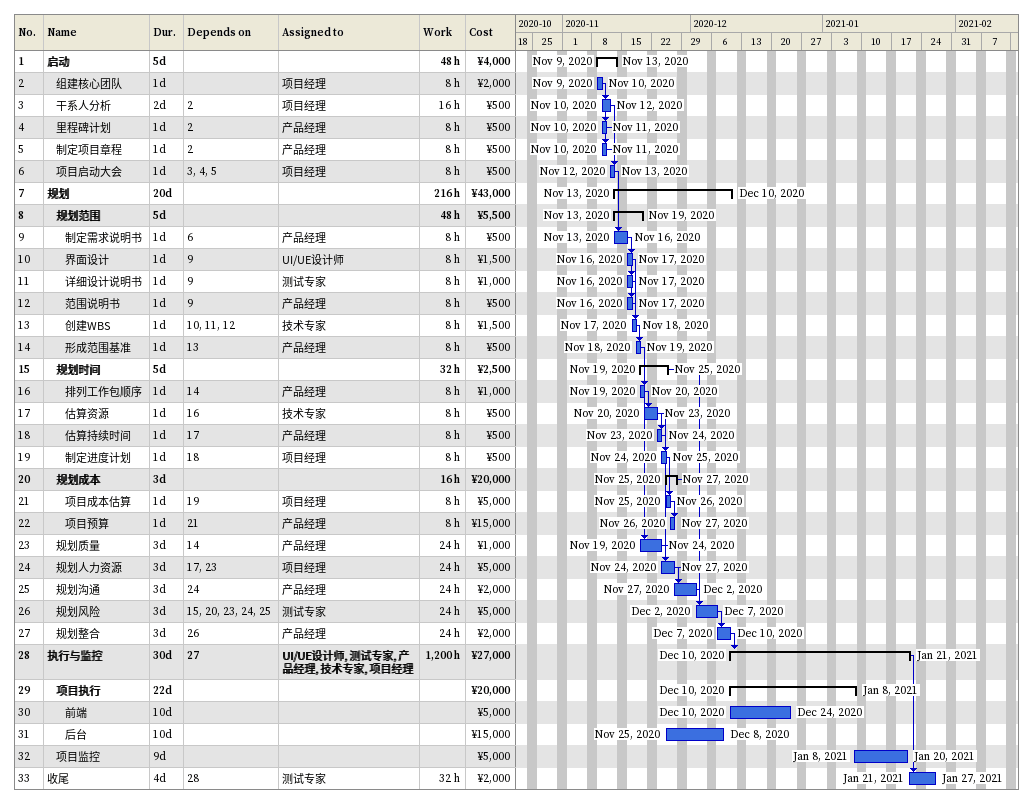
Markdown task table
| ID | Level | Task | Duration | Start | Finish | Predecessors | Resources | Work (h) | Cost (¥) |
|---|---|---|---|---|---|---|---|---|---|
| 1 | 1 | **启动** | 5d | 2020-11-09 | 2020-11-13 |  |  | 48 | 4000 |
| 2 | 2 | 组建核心团队 | 1d | 2020-11-09 | 2020-11-10 |  | 项目经理 | 8 | 2000 |
| 3 | 2 | 干系人分析 | 2d | 2020-11-10 | 2020-11-12 | 2 | 项目经理 | 16 | 500 |
| 4 | 2 | 里程碑计划 | 1d | 2020-11-10 | 2020-11-11 | 2 | 产品经理 | 8 | 500 |
| 5 | 2 | 制定项目章程 | 1d | 2020-11-10 | 2020-11-11 | 2 | 产品经理 | 8 | 500 |
| 6 | 2 | 项目启动大会 | 1d | 2020-11-12 | 2020-11-13 | 3, 4, 5 | 项目经理 | 8 | 500 |
| 7 | 1 | **规划** | 20d | 2020-11-13 | 2020-12-10 |  |  | 216 | 43000 |
| 8 | 2 | **规划范围** | 5d | 2020-11-13 | 2020-11-19 |  |  | 48 | 5500 |
| 9 | 3 | 制定需求说明书 | 1d | 2020-11-13 | 2020-11-16 | 6 | 产品经理 | 8 | 500 |
| 10 | 3 | 界面设计 | 1d | 2020-11-16 | 2020-11-17 | 9 | UI/UE设计师 | 8 | 1500 |
| 11 | 3 | 详细设计说明书 | 1d | 2020-11-16 | 2020-11-17 | 9 | 测试专家 | 8 | 1000 |
| 12 | 3 | 范围说明书 | 1d | 2020-11-16 | 2020-11-17 | 9 | 产品经理 | 8 | 500 |
| 13 | 3 | 创建WBS | 1d | 2020-11-17 | 2020-11-18 | 10, 11, 12 | 技术专家 | 8 | 1500 |
| 14 | 3 | 形成范围基准 | 1d | 2020-11-18 | 2020-11-19 | 13 | 产品经理 | 8 | 500 |
| 15 | 2 | **规划时间** | 5d | 2020-11-19 | 2020-11-25 |  |  | 32 | 2500 |
| 16 | 3 | 排列工作包顺序 | 1d | 2020-11-19 | 2020-11-20 | 14 | 产品经理 | 8 | 1000 |
| 17 | 3 | 估算资源 | 1d | 2020-11-20 | 2020-11-23 | 16 | 技术专家 | 8 | 500 |
| 18 | 3 | 估算持续时间 | 1d | 2020-11-23 | 2020-11-24 | 17 | 产品经理 | 8 | 500 |
| 19 | 3 | 制定进度计划 | 1d | 2020-11-24 | 2020-11-25 | 18 | 项目经理 | 8 | 500 |
| 20 | 2 | **规划成本** | 3d | 2020-11-25 | 2020-11-27 |  |  | 16 | 20000 |
| 21 | 3 | 项目成本估算 | 1d | 2020-11-25 | 2020-11-26 | 19 | 项目经理 | 8 | 5000 |
| 22 | 3 | 项目预算 | 1d | 2020-11-26 | 2020-11-27 | 21 | 产品经理 | 8 | 15000 |
| 23 | 2 | 规划质量 | 3d | 2020-11-19 | 2020-11-24 | 14 | 产品经理 | 24 | 1000 |
| 24 | 2 | 规划人力资源 | 3d | 2020-11-24 | 2020-11-27 | 17, 23 | 项目经理 | 24 | 5000 |
| 25 | 2 | 规划沟通 | 3d | 2020-11-27 | 2020-12-02 | 24 | 产品经理 | 24 | 2000 |
| 26 | 2 | 规划风险 | 3d | 2020-12-02 | 2020-12-07 | 15, 20, 23, 24, 25 | 测试专家 | 24 | 5000 |
| 27 | 2 | 规划整合 | 3d | 2020-12-07 | 2020-12-10 | 26 | 产品经理 | 24 | 2000 |
| 28 | 1 | **执行与监控** | 30d | 2020-12-10 | 2021-01-21 | 27 | UI/UE设计师, 测试专家, 产品经理, 技术专家, 项目经理 | 1200 | 27000 |
| 29 | 2 | **项目执行** | 22d | 2020-12-10 | 2021-01-08 |  |  |  | 20000 |
| 30 | 3 | 前端 | 10d | 2020-12-10 | 2020-12-24 |  |  |  | 5000 |
| 31 | 3 | 后台 | 10d | 2020-11-25 | 2020-12-08 |  |  |  | 15000 |
| 32 | 2 | 项目监控 | 9d | 2021-01-08 | 2021-01-20 |  |  |  | 5000 |
| 33 | 1 | 收尾 | 4d | 2021-01-21 | 2021-01-27 | 28 | 测试专家 | 32 | 2000 |
